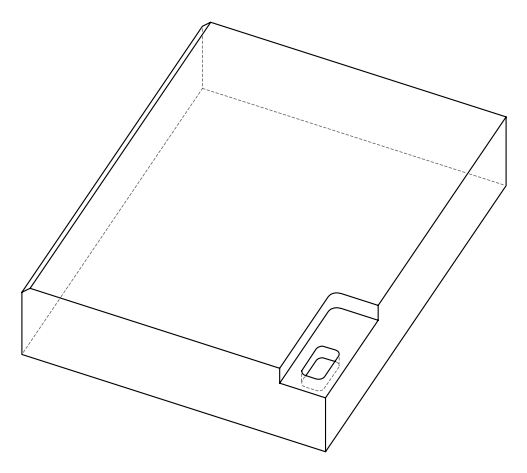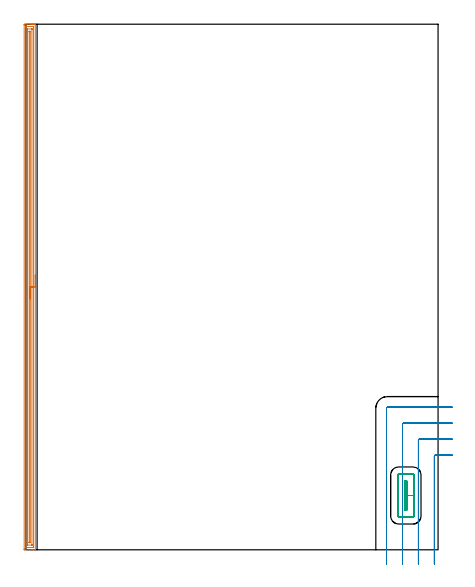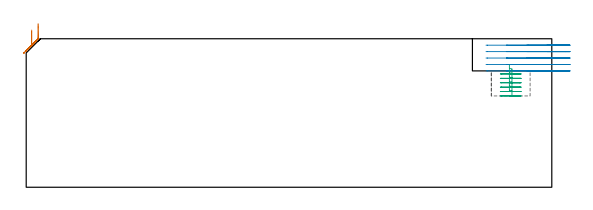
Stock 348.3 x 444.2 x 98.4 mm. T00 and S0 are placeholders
(PLAN: 3 operations, 2 tool changes, 23.3 min)
(1 AREA_MILL | FG_CHAMFER_SURFACE | UGT0205_001 | 14.4 min | 19615 mm3)
(2 MILL_CORNER_NOTCH_RECTANGULAR | CORNER_NOTCH_RECTANGULAR | UGT0201_100 | Follow Part, ap 4.5, ae 75% | 6.45 min | 144659 mm3)
(3 MILL_RECTANGULAR_POCKET | POCKET_RECTANGULAR_STRAIGHT | NXT0201_011 | Follow Part, ap 3, ae 75% | 2.45 min | 19898 mm3)
(TOOL UGT0205_001 | Chamfer Mill 20 x 3 x 45 deg. | D20 FL50 Z2)
(TOOL UGT0201_100 | End Mill 18 mm | D18 FL22 Z2)
(TOOL NXT0201_011 | ENDMILL 12mm [2P460-1200-NA 1630] | D12 FL38 Z6)
(OP 1 AREA_MILL)
G17 G21 G94 G90
T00 M6
G54
G17 G0 G90 X7.9 Y232.1 S1061 M3
G43 Z108.4 H0
G94 G1 Y232.062 Z107.528 F250.
Y231.948 Z106.663
Y231.759 Z105.812
Y231.497 Z104.98
Y231.163 Z104.174
Y230.76 Z103.4
Y230.291 Z102.664
Y229.76 Z101.972
Y229.171 Z101.329
Y228.528 Z100.739
Y227.836 Z100.208
Y227.1 Z99.74
Y226.326 Z99.337
Y225.52 Z99.003
Y224.688 Z98.741
Y223.836 Z98.552
Y222.972 Z98.438
Y222.1 Z98.4
Y0.168
X7.897 Y0.01 Z98.388
X7.777 Y0.003 Z98.269
X7.649 Y0. Z98.148
X7.349 Z97.848
X6.692 Z97.187
X5.491 Z95.988
X4.946 Z95.44
X-1.165 Z89.332
X-1.442 Y0.004 Z89.055
X-1.492 Y0.01 Z89.005
X-1.499 Y0.062 Z88.999
X-1.5 Y0.614 Z89.
Y443.586
X-1.494 Y444.143 Z89.004
X-1.492 Y444.19 Z89.006
X-1.438 Y444.2 Z89.059
X4.946 Z95.44
X5.491 Z95.988
X5.819 Z96.315
X6.364 Z96.86
X6.692 Z97.187
X7.649 Z98.148
X7.777 Y444.197 Z98.269
X7.898 Y444.19 Z98.388
X7.9 Y444.032 Z98.4
Y222.1
X6.486 Z96.986
Y2.612
X6.485 Y2.401 Z96.985
X6.481 Y2.06 Z96.981
X6.479 Y2.021 Z96.979
X6.475 Y2.01 Z96.975
X6.445 Y2.007 Z96.945
X6.341 Y2.002 Z96.841
X6.211 Y2. Z96.711
X0.099 Z90.599
X-0.041 Y2.003 Z90.459
X-0.07 Y2.006 Z90.43
X-0.079 Y2.01 Z90.421
X-0.081 Y2.018 Z90.419
X-0.084 Y2.051 Z90.416
X-0.085 Y2.189 Z90.415
X-0.086 Y441.588 Z90.414
X-0.085 Y441.799 Z90.415
X-0.081 Y442.14 Z90.419
X-0.079 Y442.179 Z90.421
X-0.075 Y442.19 Z90.425
X-0.045 Y442.193 Z90.455
X0.059 Y442.198 Z90.559
X0.189 Y442.2 Z90.689
X6.301 Z96.801
X6.441 Y442.197 Z96.941
X6.47 Y442.194 Z96.97
X6.479 Y442.19 Z96.979
X6.481 Y442.182 Z96.981
X6.484 Y442.149 Z96.984
X6.485 Y442.011 Z96.985
X6.486 Y222.1 Z96.986
X5.071 Z95.571
Y4.187
X5.07 Y4.06 Z95.57
X5.068 Y4.017 Z95.568
X5.065 Y4.009 Z95.565
X5.059 Y4.005 Z95.559
X5.037 Y4.002 Z95.537
X4.946 Y4.001 Z95.446
X1.454 Z91.954
X1.393 Y4.002 Z91.893
X1.345 Y4.007 Z91.845
X1.336 Y4.01 Z91.836
X1.333 Y4.023 Z91.833
X1.331 Y4.059 Z91.831
X1.329 Y4.187 Z91.829
X1.328 Y4.315 Z91.828
X1.329 Y440.013 Z91.829
X1.33 Y440.14 Z91.83
X1.332 Y440.183 Z91.832
X1.335 Y440.191 Z91.835
X1.341 Y440.195 Z91.841
X1.363 Y440.198 Z91.863
X1.454 Y440.199 Z91.954
X4.946 Z95.446
X5.007 Y440.198 Z95.507
X5.055 Y440.193 Z95.555
X5.064 Y440.19 Z95.564
X5.067 Y440.177 Z95.567
X5.069 Y440.141 Z95.569
X5.071 Y440.013 Z95.571
Y439.885
Y222.1
X3.657 Z94.157
Y6.242
X3.654 Y6.118 Z94.154
X3.65 Y6.036 Z94.15
X3.644 Y6.009 Z94.144
X3.623 Y6.008 Z94.123
X3.2 Y6. Z93.7
X3.173 Z93.673
X2.785 Y6.01 Z93.285
X2.749 Y6.015 Z93.249
X2.746 Y6.046 Z93.246
X2.744 Y6.091 Z93.244
X2.743 Y6.136 Z93.243
Y6.441
Y437.958
X2.746 Y438.082 Z93.246
X2.75 Y438.164 Z93.25
X2.756 Y438.191 Z93.256
X2.777 Y438.192 Z93.277
X3.2 Y438.2 Z93.7
X3.227 Z93.727
X3.615 Y438.19 Z94.115
X3.651 Y438.184 Z94.151
X3.654 Y438.154 Z94.154
X3.656 Y438.109 Z94.156
X3.657 Y438.064 Z94.157
Y437.759
Y222.1
Y221.228 Z94.195
Y220.363 Z94.309
Y219.512 Z94.498
Y218.68 Z94.76
Y217.874 Z95.094
Y217.1 Z95.497
Y216.364 Z95.966
Y215.672 Z96.497
Y215.029 Z97.086
Y214.44 Z97.729
Y213.908 Z98.422
Y213.44 Z99.157
Y213.037 Z99.931
Y212.703 Z100.737
Y212.441 Z101.569
Y212.252 Z102.421
Y212.138 Z103.286
Y212.1 Z104.157
G0 Z108.4
M5
M2
(OP 2 MILL_CORNER_NOTCH_RECTANGULAR)
G17 G21 G94 G90
T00 M6
G54
G17 G0 G90 X360.3 Y80. S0 M3
G43 Z108.4 H0
Z94.14
G94 G1 X357.3 F250.
X346.094 F500.
G3 X345.2 Y79.106 R0.9
G1 Y-9.
Y-12. F250.
G0 Z108.4
X360.3 Y93.5
Z94.14
G1 X357.3
X332.595 F500.
G3 X331.7 Y92.605 R0.9
G1 Y-9.
Y-12. F250.
G0 Z108.4
X360.3 Y107.
Z94.14
G1 X357.3
X319.095 F500.
G3 X318.2 Y106.105 R0.9
G1 Y-9.
Y-12. F250.
G0 Z108.4
X360.3 Y120.5
Z94.14
G1 X357.3
X305.595 F500.
G3 X304.7 Y119.605 R0.9
G1 Y-9.
Y-12. F250.
G0 Z108.4
X360.3 Y80.
Z89.88
G1 X357.3
X346.094 F500.
G3 X345.2 Y79.106 R0.9
G1 Y-9.
Y-12. F250.
G0 Z108.4
X360.3 Y93.5
Z89.88
G1 X357.3
X332.595 F500.
G3 X331.7 Y92.605 R0.9
G1 Y-9.
Y-12. F250.
G0 Z108.4
X360.3 Y107.
Z89.88
G1 X357.3
X319.095 F500.
G3 X318.2 Y106.105 R0.9
G1 Y-9.
Y-12. F250.
G0 Z108.4
X360.3 Y120.5
Z89.88
G1 X357.3
X305.595 F500.
G3 X304.7 Y119.605 R0.9
G1 Y-9.
Y-12. F250.
G0 Z108.4
X360.3 Y80.
Z85.62
G1 X357.3
X346.094 F500.
G3 X345.2 Y79.106 R0.9
G1 Y-9.
Y-12. F250.
G0 Z108.4
X360.3 Y93.5
Z85.62
G1 X357.3
X332.595 F500.
G3 X331.7 Y92.605 R0.9
G1 Y-9.
Y-12. F250.
G0 Z108.4
X360.3 Y107.
Z85.62
G1 X357.3
X319.095 F500.
G3 X318.2 Y106.105 R0.9
G1 Y-9.
Y-12. F250.
G0 Z108.4
X360.3 Y120.5
Z85.62
G1 X357.3
X305.595 F500.
G3 X304.7 Y119.605 R0.9
G1 Y-9.
Y-12. F250.
G0 Z108.4
X360.3 Y80.
Z81.36
G1 X357.3
X346.094 F500.
G3 X345.2 Y79.106 R0.9
G1 Y-9.
Y-12. F250.
G0 Z108.4
X360.3 Y93.5
Z81.36
G1 X357.3
X332.595 F500.
G3 X331.7 Y92.605 R0.9
G1 Y-9.
Y-12. F250.
G0 Z108.4
X360.3 Y107.
Z81.36
G1 X357.3
X319.095 F500.
G3 X318.2 Y106.105 R0.9
G1 Y-9.
Y-12. F250.
G0 Z108.4
X360.3 Y120.5
Z81.36
G1 X357.3
X305.595 F500.
G3 X304.7 Y119.605 R0.9
G1 Y-9.
Y-12. F250.
G0 Z108.4
X360.3 Y80.
Z77.1
G1 X357.3
X346.094 F500.
G3 X345.2 Y79.106 R0.9
G1 Y-9.
Y-12. F250.
G0 Z108.4
X360.3 Y93.5
Z77.1
G1 X357.3
X332.595 F500.
G3 X331.7 Y92.605 R0.9
G1 Y-9.
Y-12. F250.
G0 Z108.4
X360.3 Y107.
Z77.1
G1 X357.3
X319.095 F500.
G3 X318.2 Y106.105 R0.9
G1 Y-9.
Y-12. F250.
G0 Z108.4
X360.3 Y120.5
Z77.1
G1 X357.3
X305.595 F500.
G3 X304.7 Y119.605 R0.9
G1 Y-9.
Y-12. F250.
G0 Z108.4
M5
M2
(OP 3 MILL_RECTANGULAR_POCKET)
G17 G21 G94 G90
T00 M6
G54
G17 G0 G90 X320.2 Y42.076 S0 M3
G43 Z108.4 H1
Z80.992
G94 G1 Y33.8 Z78.775 F250.
X321.9 Z78.319
Y45.9 Z75.077
Y58. F500.
X320.2
Y33.8
X321.9
Y45.9
X327.9
Y63.1
G3 X327. Y64. R0.9
G1 X315.1
G3 X314.2 Y63.1 R0.9
G1 Y28.7
G3 X315.1 Y27.8 R0.9
G1 X327.
G3 X327.9 Y28.7 R0.9
G1 Y45.9
Y46.9
G0 X320.2 Y42.076 Z78.077
G1 Y33.8 Z75.859 F250.
X321.9 Z75.404
Y45.9 Z72.162
Y58. F500.
X320.2
Y33.8
X321.9
Y45.9
X327.9
Y63.1
G3 X327. Y64. R0.9
G1 X315.1
G3 X314.2 Y63.1 R0.9
G1 Y28.7
G3 X315.1 Y27.8 R0.9
G1 X327.
G3 X327.9 Y28.7 R0.9
G1 Y45.9
Y46.9
G0 X320.2 Y42.076 Z75.162
G1 Y33.8 Z72.944 F250.
X321.9 Z72.488
Y45.9 Z69.246
Y58. F500.
X320.2
Y33.8
X321.9
Y45.9
X327.9
Y63.1
G3 X327. Y64. R0.9
G1 X315.1
G3 X314.2 Y63.1 R0.9
G1 Y28.7
G3 X315.1 Y27.8 R0.9
G1 X327.
G3 X327.9 Y28.7 R0.9
G1 Y45.9
Y46.9
G0 X320.2 Y42.076 Z72.246
G1 Y33.8 Z70.028 F250.
X321.9 Z69.573
Y45.9 Z66.331
Y58. F500.
X320.2
Y33.8
X321.9
Y45.9
X327.9
Y63.1
G3 X327. Y64. R0.9
G1 X315.1
G3 X314.2 Y63.1 R0.9
G1 Y28.7
G3 X315.1 Y27.8 R0.9
G1 X327.
G3 X327.9 Y28.7 R0.9
G1 Y45.9
Y46.9
G0 X320.2 Y42.076 Z69.331
G1 Y33.8 Z67.113 F250.
X321.9 Z66.658
Y45.9 Z63.415
Y58. F500.
X320.2
Y33.8
X321.9
Y45.9
X327.9
Y63.1
G3 X327. Y64. R0.9
G1 X315.1
G3 X314.2 Y63.1 R0.9
G1 Y28.7
G3 X315.1 Y27.8 R0.9
G1 X327.
G3 X327.9 Y28.7 R0.9
G1 Y45.9
Y46.9
G0 X320.2 Y42.076 Z66.415
G1 Y33.8 Z64.198 F250.
X321.9 Z63.742
Y45.9 Z60.5
Y58. F500.
X320.2
Y33.8
X321.9
Y45.9
X327.9
Y63.1
G3 X327. Y64. R0.9
G1 X315.1
G3 X314.2 Y63.1 R0.9
G1 Y28.7
G3 X315.1 Y27.8 R0.9
G1 X327.
G3 X327.9 Y28.7 R0.9
G1 Y45.9
Y46.9
G0 Z108.4
M5
M2
